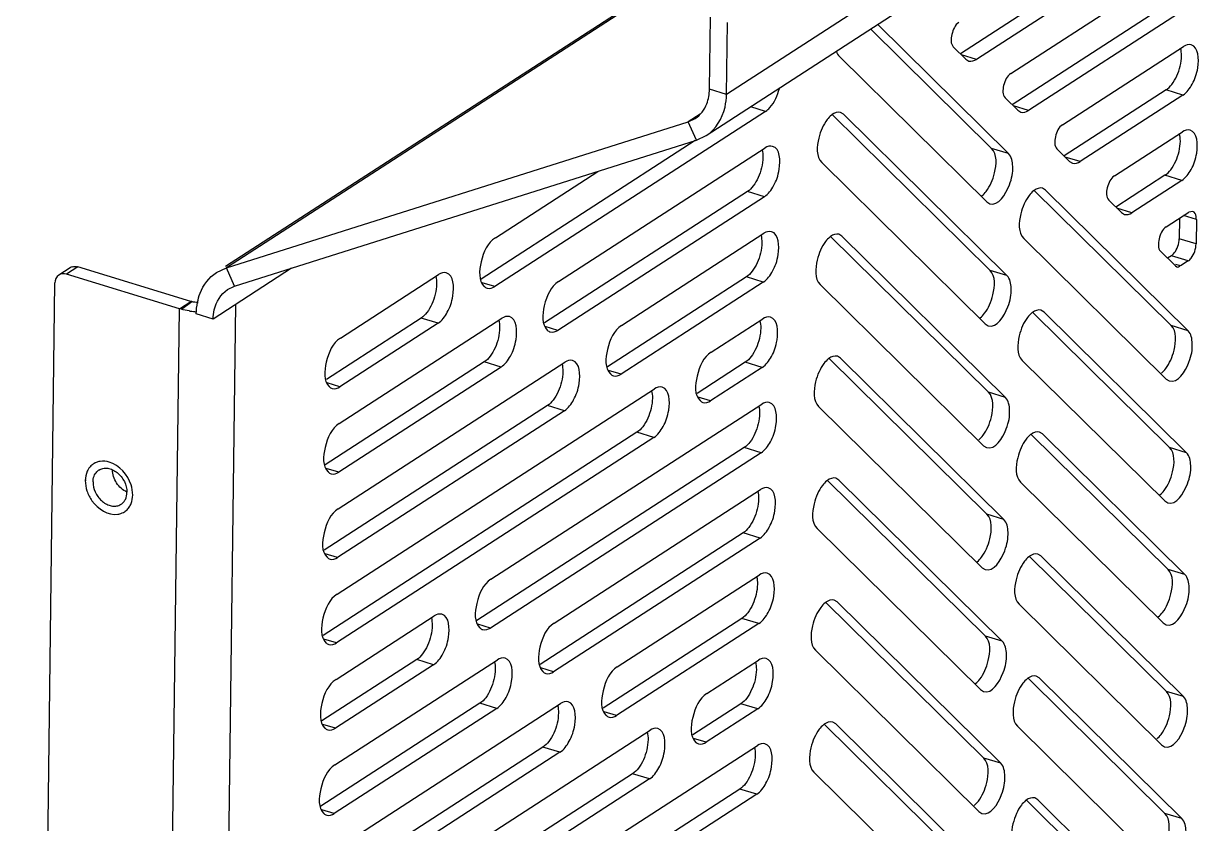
# Model space of a CAD drawing. Header units: millimetres. Extents: x -177 to 18421, y -5017 to 3255.
# Drawn here: x 4836.47 to 4858.12, y -2445.58 to -2430.85 of the extents above; entities that cross this region are included whole.
import ezdxf

# ---------------------------------------------------------------- set-up
doc = ezdxf.new("R2010")
doc.units = ezdxf.units.MM
doc.header["$LTSCALE"] = 46.255
doc.layers.get('0').update_dxf_attribs({"linetype": 'CONTINUOUS'})
doc.layers.add('02___PRT_ALL_AXES', color=7, linetype='CONTINUOUS')

msp = doc.modelspace()

# ---------------------------------------------------------------- linework, layer by layer
at = {"color": 3, "linetype": 'Continuous'}
for p, q in [((4868.372, -2419.869), (4849.399, -2432.158)), ((4867.999, -2420.631), (4849.025, -2432.919)), ((4857.835, -2429.029), (4853.998, -2431.514)), ((4854.627, -2431.775), (4857.826, -2429.703)), ((4857.815, -2430.601), (4854.951, -2432.455)), ((4849.399, -2432.158), (4849.416, -2430.833)), ((4852.183, -2430.874), (4854.587, -2433.248)), ((4853.803, -2431.51), (4853.571, -2431.281)), ((4855.58, -2432.716), (4857.806, -2431.274)), ((4854.185, -2434.137), (4851.475, -2431.46)), ((4853.803, -2431.51), (4853.858, -2431.544)), ((4854.756, -2432.451), (4854.524, -2432.222)), ((4857.795, -2432.172), (4855.904, -2433.396)), ((4850.117, -2432.471), (4845.136, -2435.696)), ((4851.551, -2432.523), (4851.496, -2432.49)), ((4851.551, -2432.523), (4854.558, -2435.493)), ((4854.756, -2432.451), (4854.811, -2432.485)), ((4840.353, -2435.691), (4848.846, -2433.004)), ((4848.846, -2433.004), (4849.027, -2432.918)), ((4856.533, -2433.657), (4857.786, -2432.845)), ((4846.309, -2435.604), (4850.108, -2433.144)), ((4855.709, -2433.392), (4855.477, -2433.163)), ((4854.157, -2436.382), (4851.15, -2433.413)), ((4855.709, -2433.392), (4855.764, -2433.426)), ((4845.148, -2434.798), (4847.034, -2433.577)), ((4855.267, -2433.92), (4855.212, -2433.887)), ((4857.774, -2433.743), (4856.857, -2434.337)), ((4850.096, -2434.042), (4846.298, -2436.502)), ((4855.267, -2433.92), (4857.889, -2436.509)), ((4856.662, -2434.333), (4856.43, -2434.104)), ((4854.185, -2434.137), (4854.241, -2434.171)), ((4857.975, -2434.312), (4857.905, -2434.327)), ((4856.662, -2434.333), (4856.717, -2434.367)), ((4857.486, -2434.598), (4857.905, -2434.327)), ((4858.041, -2434.461), (4858.035, -2434.91)), ((4847.471, -2436.41), (4850.088, -2434.715)), ((4851.523, -2434.768), (4851.467, -2434.734)), ((4851.523, -2434.768), (4854.529, -2437.737)), ((4857.487, -2437.399), (4854.866, -2434.81)), ((4857.655, -2435.314), (4857.383, -2435.045)), ((4841.401, -2435.359), (4839.959, -2436.293)), ((4857.655, -2435.314), (4857.682, -2435.33)), ((4857.893, -2435.224), (4857.752, -2435.316)), ((4839.336, -2436.103), (4837.258, -2435.469)), ((4842.298, -2436.644), (4844.105, -2435.474)), ((4850.076, -2435.613), (4847.459, -2437.308)), ((4836.47, -2480.695), (4837.048, -2435.63)), ((4840.224, -2435.752), (4840.353, -2435.691)), ((4854.128, -2438.627), (4851.121, -2435.658)), ((4839.793, -2481.536), (4840.376, -2436.023)), ((4838.753, -2481.616), (4839.336, -2436.103)), ((4855.239, -2436.165), (4855.183, -2436.131)), ((4855.239, -2436.165), (4857.86, -2438.754)), ((4842.278, -2438.215), (4845.267, -2436.28)), ((4844.094, -2436.371), (4842.287, -2437.542)), ((4849.118, -2436.901), (4850.068, -2436.287)), ((4854.157, -2436.382), (4854.212, -2436.416)), ((4842.258, -2439.786), (4846.428, -2437.086)), ((4851.494, -2437.013), (4851.438, -2436.979)), ((4851.494, -2437.013), (4854.5, -2439.982)), ((4857.459, -2439.643), (4854.837, -2437.054)), ((4845.255, -2437.177), (4842.267, -2439.113)), ((4850.056, -2437.185), (4849.107, -2437.799)), ((4857.487, -2437.399), (4857.543, -2437.432)), ((4842.238, -2441.358), (4848.076, -2437.577)), ((4846.417, -2437.983), (4842.247, -2440.684)), ((4845.067, -2441.083), (4850.048, -2437.858)), ((4854.099, -2440.871), (4851.093, -2437.902)), ((4855.21, -2438.409), (4855.154, -2438.376)), ((4855.21, -2438.409), (4857.831, -2440.998)), ((4848.064, -2438.474), (4842.226, -2442.256)), ((4854.128, -2438.627), (4854.183, -2438.66)), ((4850.036, -2438.756), (4845.056, -2441.981)), ((4851.465, -2439.257), (4851.41, -2439.224)), ((4851.465, -2439.257), (4854.472, -2442.226)), ((4857.43, -2441.888), (4854.808, -2439.299)), ((4846.229, -2441.889), (4850.027, -2439.429)), ((4857.459, -2439.643), (4857.514, -2439.677)), ((4854.07, -2443.116), (4851.064, -2440.147)), ((4850.016, -2440.327), (4846.217, -2442.787)), ((4855.181, -2440.654), (4855.125, -2440.62)), ((4855.181, -2440.654), (4857.802, -2443.243)), ((4847.39, -2442.695), (4850.007, -2441)), ((4854.099, -2440.871), (4854.155, -2440.905)), ((4851.436, -2441.502), (4851.381, -2441.468)), ((4851.436, -2441.502), (4854.443, -2444.471)), ((4857.401, -2444.132), (4854.78, -2441.544)), ((4842.218, -2442.929), (4844.025, -2441.759)), ((4849.996, -2441.898), (4847.379, -2443.593)), ((4857.43, -2441.888), (4857.486, -2441.921)), ((4854.042, -2445.361), (4851.035, -2442.391)), ((4842.198, -2444.5), (4845.186, -2442.565)), ((4844.013, -2442.656), (4842.206, -2443.827)), ((4849.038, -2443.186), (4849.987, -2442.572)), ((4855.152, -2442.899), (4855.097, -2442.865)), ((4855.152, -2442.899), (4857.774, -2445.488)), ((4854.07, -2443.116), (4854.126, -2443.15)), ((4842.178, -2446.071), (4846.348, -2443.371)), ((4845.175, -2443.462), (4842.186, -2445.398)), ((4849.976, -2443.47), (4849.026, -2444.084)), ((4851.408, -2443.747), (4851.352, -2443.713)), ((4851.408, -2443.747), (4854.414, -2446.716)), ((4857.372, -2446.377), (4854.751, -2443.788)), ((4842.157, -2447.643), (4847.995, -2443.862)), ((4846.336, -2444.268), (4842.166, -2446.969)), ((4844.987, -2447.368), (4849.967, -2444.143)), ((4857.401, -2444.132), (4857.457, -2444.166)), ((4854.013, -2447.605), (4851.006, -2444.636)), ((4847.984, -2444.759), (4842.146, -2448.541)), ((4849.955, -2445.041), (4844.975, -2448.266)), ((4855.123, -2445.143), (4855.068, -2445.11)), ((4855.123, -2445.143), (4857.745, -2447.732)), ((4854.042, -2445.361), (4854.097, -2445.394))]:
    msp.add_line(p, q, dxfattribs=at)
at = {"color": 7, "linetype": 'Continuous'}
for p, q in [((4857.523, -2428.934), (4853.702, -2431.41)), ((4849.119, -2429.543), (4840.186, -2435.329)), ((4849.119, -2429.576), (4840.201, -2435.351)), ((4857.503, -2430.506), (4854.655, -2432.351)), ((4849.087, -2432.063), (4849.104, -2430.738)), ((4852.053, -2430.958), (4854.275, -2433.153)), ((4853.998, -2431.514), (4853.723, -2431.43)), ((4849.399, -2432.158), (4849.087, -2432.063)), ((4857.483, -2432.077), (4855.607, -2433.292)), ((4857.795, -2432.172), (4857.483, -2432.077)), ((4854.951, -2432.455), (4854.675, -2432.371)), ((4848.913, -2432.523), (4848.694, -2432.665)), ((4850.117, -2432.471), (4849.845, -2432.388)), ((4851.344, -2432.531), (4854.246, -2435.398)), ((4840.201, -2435.351), (4848.694, -2432.665)), ((4848.694, -2432.665), (4848.822, -2432.603)), ((4848.846, -2433.004), (4848.694, -2432.665)), ((4848.825, -2433.01), (4844.889, -2435.56)), ((4854.587, -2433.248), (4854.275, -2433.153)), ((4855.904, -2433.396), (4855.628, -2433.312)), ((4857.463, -2433.648), (4856.56, -2434.233)), ((4857.774, -2433.743), (4857.463, -2433.648)), ((4849.785, -2433.947), (4846.05, -2436.366)), ((4850.096, -2434.042), (4849.785, -2433.947)), ((4855.06, -2433.928), (4857.577, -2436.414)), ((4856.857, -2434.337), (4856.581, -2434.253)), ((4857.728, -2434.441), (4857.724, -2434.815)), ((4858.041, -2434.461), (4857.807, -2434.39)), ((4851.315, -2434.776), (4854.217, -2437.642)), ((4858.035, -2434.91), (4857.724, -2434.815)), ((4857.582, -2435.129), (4857.513, -2435.174)), ((4857.893, -2435.224), (4857.582, -2435.129)), ((4837.328, -2435.349), (4837.12, -2435.484)), ((4837.467, -2435.334), (4837.258, -2435.469)), ((4839.545, -2435.968), (4837.467, -2435.334)), ((4840.02, -2435.437), (4840.201, -2435.351)), ((4840.353, -2435.691), (4840.201, -2435.351)), ((4854.558, -2435.493), (4854.246, -2435.398)), ((4857.752, -2435.316), (4857.663, -2435.288)), ((4849.765, -2435.518), (4847.212, -2437.172)), ((4850.076, -2435.613), (4849.765, -2435.518)), ((4845.136, -2435.696), (4844.905, -2435.626)), ((4839.336, -2436.103), (4839.545, -2435.968)), ((4839.373, -2436.113), (4839.563, -2435.973)), ((4839.563, -2435.973), (4839.545, -2435.968)), ((4839.959, -2436.293), (4839.648, -2436.198)), ((4855.031, -2436.173), (4857.548, -2438.659)), ((4843.782, -2436.276), (4842.04, -2437.405)), ((4844.094, -2436.371), (4843.782, -2436.276)), ((4846.298, -2436.502), (4846.067, -2436.432)), ((4857.889, -2436.509), (4857.577, -2436.414)), ((4844.944, -2437.082), (4842.019, -2438.976)), ((4845.255, -2437.177), (4844.944, -2437.082)), ((4849.744, -2437.09), (4848.86, -2437.663)), ((4850.056, -2437.185), (4849.744, -2437.09)), ((4851.286, -2437.021), (4854.189, -2439.887)), ((4847.459, -2437.308), (4847.228, -2437.238)), ((4842.287, -2437.542), (4842.056, -2437.471)), ((4849.107, -2437.799), (4848.876, -2437.729)), ((4854.529, -2437.737), (4854.217, -2437.642)), ((4846.105, -2437.888), (4841.999, -2440.548)), ((4846.417, -2437.983), (4846.105, -2437.888)), ((4847.753, -2438.379), (4841.979, -2442.119)), ((4848.064, -2438.474), (4847.753, -2438.379)), ((4855.002, -2438.417), (4857.52, -2440.903)), ((4849.724, -2438.661), (4844.809, -2441.845)), ((4850.036, -2438.756), (4849.724, -2438.661)), ((4857.86, -2438.754), (4857.548, -2438.659)), ((4842.267, -2439.113), (4842.035, -2439.043)), ((4851.258, -2439.265), (4854.16, -2442.131)), ((4854.5, -2439.982), (4854.189, -2439.887)), ((4849.704, -2440.232), (4845.97, -2442.651)), ((4850.016, -2440.327), (4849.704, -2440.232)), ((4842.247, -2440.684), (4842.015, -2440.614)), ((4854.974, -2440.662), (4857.491, -2443.148)), ((4857.831, -2440.998), (4857.52, -2440.903)), ((4851.229, -2441.51), (4854.131, -2444.376)), ((4849.684, -2441.803), (4847.131, -2443.457)), ((4849.996, -2441.898), (4849.684, -2441.803)), ((4845.056, -2441.981), (4844.825, -2441.911)), ((4842.226, -2442.256), (4841.995, -2442.185)), ((4854.472, -2442.226), (4854.16, -2442.131)), ((4843.702, -2442.561), (4841.959, -2443.69)), ((4844.013, -2442.656), (4843.702, -2442.561)), ((4846.217, -2442.787), (4845.986, -2442.717)), ((4854.945, -2442.907), (4857.462, -2445.393)), ((4857.802, -2443.243), (4857.491, -2443.148)), ((4844.863, -2443.367), (4841.939, -2445.261)), ((4845.175, -2443.462), (4844.863, -2443.367)), ((4849.664, -2443.374), (4848.779, -2443.948)), ((4849.976, -2443.47), (4849.664, -2443.374)), ((4847.379, -2443.593), (4847.147, -2443.523)), ((4842.206, -2443.827), (4841.975, -2443.756)), ((4851.2, -2443.755), (4854.102, -2446.621)), ((4849.026, -2444.084), (4848.795, -2444.014)), ((4846.024, -2444.173), (4841.919, -2446.833)), ((4846.336, -2444.268), (4846.024, -2444.173)), ((4854.443, -2444.471), (4854.131, -2444.376)), ((4847.672, -2444.664), (4841.899, -2448.404)), ((4847.984, -2444.759), (4847.672, -2444.664)), ((4849.644, -2444.946), (4844.728, -2448.13)), ((4849.955, -2445.041), (4849.644, -2444.946)), ((4842.186, -2445.398), (4841.955, -2445.328)), ((4854.916, -2445.151), (4857.433, -2447.637)), ((4857.774, -2445.488), (4857.462, -2445.393))]:
    msp.add_line(p, q, dxfattribs=at)
at = {"color": 3, "linetype": 'Continuous'}
msp.add_lwpolyline([(4839.373, -2436.113), (4839.354, -2436.108), (4839.336, -2436.103)], dxfattribs=at)
for centre, radius, start, end in [((4851.548, -2432.81), 0.349, 126.3781, 128.9215), ((4855.264, -2434.207), 0.349, 126.3781, 128.9215), ((4851.519, -2435.055), 0.349, 126.3781, 128.9215), ((4839.756, -2434.608), 1.554, 261.0565, 261.7666), ((4839.768, -2434.521), 1.642, 261.7905, 266.0203), ((4855.235, -2436.452), 0.349, 126.3781, 128.9215), ((4851.491, -2437.3), 0.349, 126.3781, 128.9215), ((4855.206, -2438.696), 0.349, 126.3781, 128.9215), ((4851.462, -2439.544), 0.349, 126.3781, 128.9215), ((4855.178, -2440.941), 0.349, 126.3781, 128.9215), ((4851.433, -2441.789), 0.349, 126.3781, 128.9215), ((4855.149, -2443.186), 0.349, 126.3781, 128.9215), ((4851.404, -2444.034), 0.349, 126.3781, 128.9215), ((4855.12, -2445.43), 0.349, 126.3781, 128.9215)]:
    msp.add_arc(centre, radius, start, end, dxfattribs=at)
at = {"color": 7, "linetype": 'Continuous'}
msp.add_arc((4837.405, -2435.467), 0.141, 107.359, 122.8097, dxfattribs=at)
at = {"color": 3, "linetype": 'Continuous'}
for points, knots in [([(4853.674, -2430.834), (4853.602, -2430.88), (4853.534, -2431.035), (4853.517, -2431.227), (4853.571, -2431.281)], [0, 0, 0, 0, 0.531425, 1, 1, 1, 1]), ([(4857.795, -2432.172), (4857.868, -2432.124), (4857.988, -2431.953), (4858.095, -2431.661), (4858.086, -2431.287), (4857.946, -2431.245)], [0, 0, 0, 0, 0.257826, 0.570702, 1, 1, 1, 1]), ([(4854.627, -2431.775), (4854.555, -2431.821), (4854.486, -2431.976), (4854.47, -2432.168), (4854.524, -2432.222)], [0, 0, 0, 0, 0.531425, 1, 1, 1, 1]), ([(4849.027, -2432.918), (4849.202, -2432.804), (4849.37, -2432.523), (4849.398, -2432.237), (4849.399, -2432.158)], [0, 0, 0, 0, 0.725245, 1, 1, 1, 1]), ([(4850.117, -2432.471), (4850.146, -2432.452), (4850.269, -2432.338), (4850.339, -2432.176), (4850.372, -2432.049)], [0, 0, 0, 0, 0.207429, 1, 1, 1, 1]), ([(4851.158, -2432.778), (4851.132, -2432.837), (4851.066, -2433.035), (4851.043, -2433.307), (4851.15, -2433.413)], [0, 0, 0, 0, 0.300556, 1, 1, 1, 1]), ([(4855.58, -2432.716), (4855.508, -2432.762), (4855.439, -2432.917), (4855.423, -2433.11), (4855.477, -2433.163)], [0, 0, 0, 0, 0.531425, 1, 1, 1, 1]), ([(4857.774, -2433.743), (4857.848, -2433.695), (4857.968, -2433.524), (4858.075, -2433.232), (4858.066, -2432.859), (4857.926, -2432.816)], [0, 0, 0, 0, 0.257826, 0.570702, 1, 1, 1, 1]), ([(4850.096, -2434.042), (4850.17, -2433.994), (4850.29, -2433.823), (4850.397, -2433.531), (4850.388, -2433.157), (4850.248, -2433.115)], [0, 0, 0, 0, 0.257826, 0.570702, 1, 1, 1, 1]), ([(4854.241, -2434.171), (4854.401, -2434.219), (4854.624, -2433.849), (4854.681, -2433.529), (4854.646, -2433.306), (4854.587, -2433.248)], [0, 0, 0, 0, 0.457686, 0.773105, 1, 1, 1, 1]), ([(4856.533, -2433.657), (4856.461, -2433.703), (4856.392, -2433.858), (4856.376, -2434.051), (4856.43, -2434.104)], [0, 0, 0, 0, 0.531425, 1, 1, 1, 1]), ([(4854.874, -2434.175), (4854.847, -2434.234), (4854.782, -2434.431), (4854.758, -2434.703), (4854.866, -2434.81)], [0, 0, 0, 0, 0.300556, 1, 1, 1, 1]), ([(4858.041, -2434.461), (4858.041, -2434.443), (4858.039, -2434.389), (4858.011, -2434.323), (4857.975, -2434.312)], [0, 0, 0, 0, 0.325161, 1, 1, 1, 1]), ([(4850.076, -2435.613), (4850.15, -2435.565), (4850.27, -2435.394), (4850.377, -2435.102), (4850.368, -2434.729), (4850.228, -2434.686)], [0, 0, 0, 0, 0.257826, 0.570702, 1, 1, 1, 1]), ([(4857.486, -2434.598), (4857.414, -2434.645), (4857.345, -2434.799), (4857.329, -2434.992), (4857.383, -2435.045)], [0, 0, 0, 0, 0.531425, 1, 1, 1, 1]), ([(4845.148, -2434.798), (4845.004, -2434.892), (4844.866, -2435.201), (4844.834, -2435.586), (4844.941, -2435.692)], [0, 0, 0, 0, 0.531434, 1, 1, 1, 1]), ([(4857.893, -2435.224), (4857.914, -2435.211), (4857.996, -2435.124), (4858.034, -2435.002), (4858.035, -2434.91)], [0, 0, 0, 0, 0.21093, 1, 1, 1, 1]), ([(4851.13, -2435.023), (4851.103, -2435.082), (4851.038, -2435.279), (4851.014, -2435.551), (4851.121, -2435.658)], [0, 0, 0, 0, 0.300556, 1, 1, 1, 1]), ([(4857.681, -2435.334), (4857.69, -2435.338), (4857.72, -2435.338), (4857.736, -2435.314), (4857.744, -2435.3)], [0, 0, 0, 0, 0.38015, 1, 1, 1, 1]), ([(4844.094, -2436.371), (4844.168, -2436.324), (4844.287, -2436.152), (4844.395, -2435.86), (4844.385, -2435.487), (4844.245, -2435.444)], [0, 0, 0, 0, 0.257826, 0.570702, 1, 1, 1, 1]), ([(4846.309, -2435.604), (4846.165, -2435.698), (4846.028, -2436.007), (4845.995, -2436.392), (4846.103, -2436.498)], [0, 0, 0, 0, 0.531434, 1, 1, 1, 1]), ([(4854.212, -2436.416), (4854.372, -2436.464), (4854.596, -2436.094), (4854.652, -2435.774), (4854.617, -2435.551), (4854.558, -2435.493)], [0, 0, 0, 0, 0.457686, 0.773105, 1, 1, 1, 1]), ([(4839.959, -2436.293), (4839.96, -2436.236), (4839.98, -2436.032), (4840.099, -2435.833), (4840.224, -2435.752)], [0, 0, 0, 0, 0.274755, 1, 1, 1, 1]), ([(4844.941, -2435.692), (4844.949, -2435.7), (4844.966, -2435.714), (4844.986, -2435.723), (4844.996, -2435.726)], [0, 0, 0, 0, 0.511486, 1, 1, 1, 1]), ([(4845.255, -2437.177), (4845.329, -2437.13), (4845.449, -2436.958), (4845.556, -2436.666), (4845.547, -2436.293), (4845.407, -2436.25)], [0, 0, 0, 0, 0.257826, 0.570702, 1, 1, 1, 1]), ([(4850.056, -2437.185), (4850.13, -2437.137), (4850.25, -2436.965), (4850.357, -2436.673), (4850.348, -2436.3), (4850.208, -2436.257)], [0, 0, 0, 0, 0.257826, 0.570702, 1, 1, 1, 1]), ([(4847.471, -2436.41), (4847.327, -2436.504), (4847.189, -2436.813), (4847.157, -2437.198), (4847.264, -2437.304)], [0, 0, 0, 0, 0.531434, 1, 1, 1, 1]), ([(4854.845, -2436.419), (4854.819, -2436.479), (4854.754, -2436.676), (4854.73, -2436.948), (4854.837, -2437.054)], [0, 0, 0, 0, 0.300556, 1, 1, 1, 1]), ([(4842.298, -2436.644), (4842.154, -2436.737), (4842.017, -2437.047), (4841.984, -2437.431), (4842.092, -2437.538)], [0, 0, 0, 0, 0.531434, 1, 1, 1, 1]), ([(4846.103, -2436.498), (4846.111, -2436.506), (4846.128, -2436.52), (4846.148, -2436.529), (4846.158, -2436.532)], [0, 0, 0, 0, 0.511486, 1, 1, 1, 1]), ([(4857.543, -2437.432), (4857.703, -2437.48), (4857.927, -2437.11), (4857.983, -2436.79), (4857.948, -2436.567), (4857.889, -2436.509)], [0, 0, 0, 0, 0.457686, 0.773105, 1, 1, 1, 1]), ([(4849.118, -2436.901), (4848.975, -2436.995), (4848.837, -2437.304), (4848.805, -2437.689), (4848.912, -2437.795)], [0, 0, 0, 0, 0.531434, 1, 1, 1, 1]), ([(4846.417, -2437.983), (4846.49, -2437.936), (4846.61, -2437.764), (4846.717, -2437.472), (4846.708, -2437.099), (4846.568, -2437.056)], [0, 0, 0, 0, 0.257826, 0.570702, 1, 1, 1, 1]), ([(4847.264, -2437.304), (4847.272, -2437.312), (4847.289, -2437.326), (4847.309, -2437.335), (4847.319, -2437.338)], [0, 0, 0, 0, 0.511486, 1, 1, 1, 1]), ([(4851.101, -2437.267), (4851.074, -2437.326), (4851.009, -2437.524), (4850.985, -2437.796), (4851.093, -2437.902)], [0, 0, 0, 0, 0.300556, 1, 1, 1, 1]), ([(4842.092, -2437.538), (4842.1, -2437.545), (4842.117, -2437.559), (4842.137, -2437.568), (4842.147, -2437.571)], [0, 0, 0, 0, 0.511486, 1, 1, 1, 1]), ([(4848.064, -2438.474), (4848.138, -2438.427), (4848.258, -2438.255), (4848.365, -2437.963), (4848.356, -2437.59), (4848.216, -2437.547)], [0, 0, 0, 0, 0.257826, 0.570702, 1, 1, 1, 1]), ([(4854.183, -2438.66), (4854.344, -2438.708), (4854.567, -2438.339), (4854.624, -2438.018), (4854.588, -2437.795), (4854.529, -2437.737)], [0, 0, 0, 0, 0.457686, 0.773105, 1, 1, 1, 1]), ([(4848.912, -2437.795), (4848.92, -2437.803), (4848.937, -2437.817), (4848.957, -2437.826), (4848.967, -2437.829)], [0, 0, 0, 0, 0.511486, 1, 1, 1, 1]), ([(4850.036, -2438.756), (4850.11, -2438.708), (4850.23, -2438.537), (4850.337, -2438.245), (4850.327, -2437.871), (4850.187, -2437.828)], [0, 0, 0, 0, 0.257826, 0.570702, 1, 1, 1, 1]), ([(4842.278, -2438.215), (4842.134, -2438.308), (4841.997, -2438.618), (4841.964, -2439.003), (4842.072, -2439.109)], [0, 0, 0, 0, 0.531434, 1, 1, 1, 1]), ([(4854.817, -2438.664), (4854.79, -2438.723), (4854.725, -2438.921), (4854.701, -2439.193), (4854.808, -2439.299)], [0, 0, 0, 0, 0.300556, 1, 1, 1, 1]), ([(4857.514, -2439.677), (4857.674, -2439.725), (4857.898, -2439.355), (4857.955, -2439.035), (4857.919, -2438.812), (4857.86, -2438.754)], [0, 0, 0, 0, 0.457686, 0.773105, 1, 1, 1, 1]), ([(4842.072, -2439.109), (4842.08, -2439.117), (4842.097, -2439.13), (4842.117, -2439.139), (4842.127, -2439.142)], [0, 0, 0, 0, 0.511486, 1, 1, 1, 1]), ([(4850.016, -2440.327), (4850.09, -2440.279), (4850.209, -2440.108), (4850.317, -2439.816), (4850.307, -2439.442), (4850.167, -2439.4)], [0, 0, 0, 0, 0.257826, 0.570702, 1, 1, 1, 1]), ([(4851.072, -2439.512), (4851.045, -2439.571), (4850.98, -2439.769), (4850.956, -2440.041), (4851.064, -2440.147)], [0, 0, 0, 0, 0.300556, 1, 1, 1, 1]), ([(4842.258, -2439.786), (4842.114, -2439.88), (4841.977, -2440.189), (4841.944, -2440.574), (4842.052, -2440.68)], [0, 0, 0, 0, 0.531434, 1, 1, 1, 1]), ([(4854.155, -2440.905), (4854.315, -2440.953), (4854.538, -2440.583), (4854.595, -2440.263), (4854.559, -2440.04), (4854.5, -2439.982)], [0, 0, 0, 0, 0.457686, 0.773105, 1, 1, 1, 1]), ([(4842.052, -2440.68), (4842.06, -2440.688), (4842.077, -2440.702), (4842.097, -2440.711), (4842.107, -2440.714)], [0, 0, 0, 0, 0.511486, 1, 1, 1, 1]), ([(4849.996, -2441.898), (4850.07, -2441.85), (4850.189, -2441.679), (4850.297, -2441.387), (4850.287, -2441.014), (4850.147, -2440.971)], [0, 0, 0, 0, 0.257826, 0.570702, 1, 1, 1, 1]), ([(4854.788, -2440.909), (4854.761, -2440.968), (4854.696, -2441.165), (4854.672, -2441.437), (4854.78, -2441.544)], [0, 0, 0, 0, 0.300556, 1, 1, 1, 1]), ([(4857.485, -2441.921), (4857.646, -2441.969), (4857.869, -2441.6), (4857.926, -2441.28), (4857.89, -2441.057), (4857.831, -2440.998)], [0, 0, 0, 0, 0.457686, 0.773105, 1, 1, 1, 1]), ([(4845.067, -2441.083), (4844.923, -2441.177), (4844.786, -2441.486), (4844.753, -2441.871), (4844.861, -2441.977)], [0, 0, 0, 0, 0.531434, 1, 1, 1, 1]), ([(4842.238, -2441.358), (4842.094, -2441.451), (4841.957, -2441.761), (4841.924, -2442.145), (4842.032, -2442.251)], [0, 0, 0, 0, 0.531434, 1, 1, 1, 1]), ([(4844.013, -2442.656), (4844.087, -2442.609), (4844.207, -2442.437), (4844.314, -2442.145), (4844.305, -2441.772), (4844.165, -2441.729)], [0, 0, 0, 0, 0.257826, 0.570702, 1, 1, 1, 1]), ([(4846.229, -2441.889), (4846.085, -2441.983), (4845.947, -2442.292), (4845.915, -2442.677), (4846.022, -2442.783)], [0, 0, 0, 0, 0.531434, 1, 1, 1, 1]), ([(4851.043, -2441.757), (4851.017, -2441.816), (4850.951, -2442.013), (4850.928, -2442.285), (4851.035, -2442.391)], [0, 0, 0, 0, 0.300556, 1, 1, 1, 1]), ([(4844.861, -2441.977), (4844.869, -2441.985), (4844.886, -2441.999), (4844.906, -2442.008), (4844.916, -2442.011)], [0, 0, 0, 0, 0.511486, 1, 1, 1, 1]), ([(4842.032, -2442.251), (4842.039, -2442.259), (4842.056, -2442.273), (4842.076, -2442.282), (4842.087, -2442.285)], [0, 0, 0, 0, 0.511486, 1, 1, 1, 1]), ([(4854.126, -2443.15), (4854.286, -2443.198), (4854.509, -2442.828), (4854.566, -2442.508), (4854.531, -2442.285), (4854.472, -2442.226)], [0, 0, 0, 0, 0.457686, 0.773105, 1, 1, 1, 1]), ([(4845.175, -2443.462), (4845.249, -2443.415), (4845.368, -2443.243), (4845.475, -2442.951), (4845.466, -2442.578), (4845.326, -2442.535)], [0, 0, 0, 0, 0.257826, 0.570702, 1, 1, 1, 1]), ([(4849.976, -2443.47), (4850.049, -2443.422), (4850.169, -2443.25), (4850.276, -2442.958), (4850.267, -2442.585), (4850.127, -2442.542)], [0, 0, 0, 0, 0.257826, 0.570702, 1, 1, 1, 1]), ([(4847.39, -2442.695), (4847.246, -2442.789), (4847.109, -2443.098), (4847.076, -2443.483), (4847.184, -2443.589)], [0, 0, 0, 0, 0.531434, 1, 1, 1, 1]), ([(4842.218, -2442.929), (4842.074, -2443.022), (4841.936, -2443.332), (4841.904, -2443.716), (4842.011, -2443.823)], [0, 0, 0, 0, 0.531434, 1, 1, 1, 1]), ([(4846.022, -2442.783), (4846.03, -2442.791), (4846.047, -2442.805), (4846.067, -2442.814), (4846.077, -2442.817)], [0, 0, 0, 0, 0.511486, 1, 1, 1, 1]), ([(4849.038, -2443.186), (4848.894, -2443.28), (4848.757, -2443.589), (4848.724, -2443.974), (4848.832, -2444.08)], [0, 0, 0, 0, 0.531434, 1, 1, 1, 1]), ([(4854.759, -2443.153), (4854.732, -2443.212), (4854.667, -2443.41), (4854.643, -2443.682), (4854.751, -2443.788)], [0, 0, 0, 0, 0.300556, 1, 1, 1, 1]), ([(4846.336, -2444.268), (4846.41, -2444.221), (4846.53, -2444.049), (4846.637, -2443.757), (4846.628, -2443.384), (4846.487, -2443.341)], [0, 0, 0, 0, 0.257826, 0.570702, 1, 1, 1, 1]), ([(4857.457, -2444.166), (4857.617, -2444.214), (4857.84, -2443.844), (4857.897, -2443.524), (4857.861, -2443.301), (4857.802, -2443.243)], [0, 0, 0, 0, 0.457686, 0.773105, 1, 1, 1, 1]), ([(4847.184, -2443.589), (4847.192, -2443.597), (4847.209, -2443.611), (4847.229, -2443.62), (4847.239, -2443.623)], [0, 0, 0, 0, 0.511486, 1, 1, 1, 1]), ([(4842.011, -2443.823), (4842.019, -2443.83), (4842.036, -2443.844), (4842.056, -2443.853), (4842.066, -2443.856)], [0, 0, 0, 0, 0.511486, 1, 1, 1, 1]), ([(4847.984, -2444.759), (4848.058, -2444.712), (4848.178, -2444.54), (4848.285, -2444.248), (4848.275, -2443.875), (4848.135, -2443.832)], [0, 0, 0, 0, 0.257826, 0.570702, 1, 1, 1, 1]), ([(4851.014, -2444.001), (4850.988, -2444.06), (4850.923, -2444.258), (4850.899, -2444.53), (4851.006, -2444.636)], [0, 0, 0, 0, 0.300556, 1, 1, 1, 1]), ([(4848.832, -2444.08), (4848.839, -2444.088), (4848.857, -2444.102), (4848.876, -2444.111), (4848.887, -2444.114)], [0, 0, 0, 0, 0.511486, 1, 1, 1, 1]), ([(4849.955, -2445.041), (4850.029, -2444.993), (4850.149, -2444.822), (4850.256, -2444.53), (4850.247, -2444.156), (4850.107, -2444.113)], [0, 0, 0, 0, 0.257826, 0.570702, 1, 1, 1, 1]), ([(4854.097, -2445.394), (4854.257, -2445.442), (4854.481, -2445.072), (4854.537, -2444.752), (4854.502, -2444.529), (4854.443, -2444.471)], [0, 0, 0, 0, 0.457686, 0.773105, 1, 1, 1, 1]), ([(4842.198, -2444.5), (4842.054, -2444.593), (4841.916, -2444.903), (4841.884, -2445.288), (4841.991, -2445.394)], [0, 0, 0, 0, 0.531434, 1, 1, 1, 1]), ([(4841.991, -2445.394), (4841.999, -2445.402), (4842.016, -2445.415), (4842.036, -2445.424), (4842.046, -2445.427)], [0, 0, 0, 0, 0.511486, 1, 1, 1, 1]), ([(4854.73, -2445.398), (4854.704, -2445.457), (4854.638, -2445.655), (4854.615, -2445.927), (4854.722, -2446.033)], [0, 0, 0, 0, 0.300556, 1, 1, 1, 1]), ([(4857.428, -2446.411), (4857.588, -2446.459), (4857.811, -2446.089), (4857.868, -2445.769), (4857.833, -2445.546), (4857.774, -2445.488)], [0, 0, 0, 0, 0.457686, 0.773105, 1, 1, 1, 1])]:
    msp.add_open_spline(points, degree=3, knots=knots, dxfattribs=at)
for points in [[(4857.946, -2431.245), (4857.9, -2431.231), (4857.846, -2431.248), (4857.806, -2431.274)], [(4851.421, -2431.369), (4851.432, -2431.402), (4851.449, -2431.435), (4851.475, -2431.46)], [(4853.858, -2431.544), (4853.904, -2431.557), (4853.958, -2431.54), (4853.998, -2431.514)], [(4851.329, -2432.539), (4851.299, -2432.563), (4851.273, -2432.592), (4851.25, -2432.622)], [(4851.496, -2432.49), (4851.445, -2432.474), (4851.384, -2432.498), (4851.341, -2432.53)], [(4854.811, -2432.485), (4854.857, -2432.499), (4854.911, -2432.481), (4854.951, -2432.455)], [(4851.25, -2432.622), (4851.213, -2432.67), (4851.183, -2432.723), (4851.158, -2432.778)], [(4857.926, -2432.816), (4857.88, -2432.802), (4857.826, -2432.819), (4857.786, -2432.845)], [(4850.248, -2433.115), (4850.202, -2433.101), (4850.148, -2433.118), (4850.108, -2433.144)], [(4855.764, -2433.426), (4855.81, -2433.44), (4855.864, -2433.422), (4855.904, -2433.396)], [(4855.212, -2433.886), (4855.161, -2433.871), (4855.1, -2433.895), (4855.057, -2433.926)], [(4854.966, -2434.019), (4854.929, -2434.067), (4854.899, -2434.12), (4854.874, -2434.175)], [(4855.045, -2433.936), (4855.015, -2433.96), (4854.989, -2433.989), (4854.966, -2434.019)], [(4856.717, -2434.367), (4856.763, -2434.381), (4856.817, -2434.363), (4856.857, -2434.337)], [(4850.228, -2434.686), (4850.182, -2434.672), (4850.128, -2434.689), (4850.088, -2434.715)], [(4851.467, -2434.734), (4851.416, -2434.719), (4851.355, -2434.743), (4851.313, -2434.774)], [(4851.221, -2434.867), (4851.184, -2434.915), (4851.154, -2434.968), (4851.13, -2435.023)], [(4851.3, -2434.784), (4851.271, -2434.808), (4851.244, -2434.836), (4851.221, -2434.867)], [(4837.12, -2435.484), (4837.074, -2435.513), (4837.048, -2435.576), (4837.048, -2435.63)], [(4837.258, -2435.469), (4837.214, -2435.456), (4837.159, -2435.459), (4837.12, -2435.484)], [(4844.245, -2435.444), (4844.2, -2435.43), (4844.145, -2435.448), (4844.105, -2435.474)], [(4844.996, -2435.726), (4845.042, -2435.739), (4845.096, -2435.722), (4845.136, -2435.696)], [(4839.515, -2436.143), (4839.467, -2436.135), (4839.419, -2436.126), (4839.373, -2436.113)], [(4845.407, -2436.25), (4845.361, -2436.236), (4845.307, -2436.254), (4845.267, -2436.28)], [(4850.208, -2436.257), (4850.162, -2436.243), (4850.108, -2436.261), (4850.068, -2436.287)], [(4854.937, -2436.264), (4854.9, -2436.311), (4854.87, -2436.364), (4854.845, -2436.419)], [(4855.016, -2436.181), (4854.986, -2436.205), (4854.96, -2436.233), (4854.937, -2436.264)], [(4855.183, -2436.131), (4855.132, -2436.116), (4855.071, -2436.14), (4855.028, -2436.171)], [(4846.158, -2436.532), (4846.203, -2436.546), (4846.258, -2436.528), (4846.298, -2436.502)], [(4846.568, -2437.056), (4846.522, -2437.042), (4846.468, -2437.06), (4846.428, -2437.086)], [(4851.192, -2437.112), (4851.156, -2437.159), (4851.126, -2437.212), (4851.101, -2437.267)], [(4851.272, -2437.028), (4851.242, -2437.052), (4851.216, -2437.081), (4851.192, -2437.112)], [(4851.438, -2436.979), (4851.387, -2436.964), (4851.327, -2436.987), (4851.284, -2437.019)], [(4847.319, -2437.338), (4847.365, -2437.352), (4847.419, -2437.334), (4847.459, -2437.308)], [(4842.147, -2437.571), (4842.193, -2437.585), (4842.247, -2437.568), (4842.287, -2437.542)], [(4848.216, -2437.547), (4848.17, -2437.533), (4848.116, -2437.551), (4848.076, -2437.577)], [(4848.967, -2437.829), (4849.013, -2437.842), (4849.067, -2437.825), (4849.107, -2437.799)], [(4850.187, -2437.828), (4850.142, -2437.815), (4850.088, -2437.832), (4850.048, -2437.858)], [(4854.987, -2438.425), (4854.958, -2438.449), (4854.931, -2438.478), (4854.908, -2438.508)], [(4855.154, -2438.376), (4855.103, -2438.36), (4855.043, -2438.384), (4855, -2438.416)], [(4854.908, -2438.508), (4854.871, -2438.556), (4854.841, -2438.609), (4854.817, -2438.664)], [(4842.127, -2439.142), (4842.172, -2439.156), (4842.227, -2439.139), (4842.267, -2439.113)], [(4851.243, -2439.273), (4851.213, -2439.297), (4851.187, -2439.326), (4851.163, -2439.356)], [(4851.41, -2439.224), (4851.359, -2439.208), (4851.298, -2439.232), (4851.255, -2439.264)], [(4850.167, -2439.4), (4850.122, -2439.386), (4850.067, -2439.403), (4850.027, -2439.429)], [(4851.163, -2439.356), (4851.127, -2439.404), (4851.097, -2439.457), (4851.072, -2439.512)], [(4842.107, -2440.714), (4842.152, -2440.728), (4842.207, -2440.71), (4842.247, -2440.684)], [(4854.879, -2440.753), (4854.843, -2440.801), (4854.813, -2440.854), (4854.788, -2440.909)], [(4854.959, -2440.67), (4854.929, -2440.694), (4854.903, -2440.723), (4854.879, -2440.753)], [(4855.125, -2440.62), (4855.074, -2440.605), (4855.014, -2440.629), (4854.971, -2440.66)], [(4850.147, -2440.971), (4850.102, -2440.957), (4850.047, -2440.974), (4850.007, -2441)], [(4851.381, -2441.468), (4851.33, -2441.453), (4851.269, -2441.477), (4851.226, -2441.508)], [(4851.135, -2441.601), (4851.098, -2441.649), (4851.068, -2441.702), (4851.043, -2441.757)], [(4851.214, -2441.518), (4851.184, -2441.542), (4851.158, -2441.57), (4851.135, -2441.601)], [(4844.165, -2441.729), (4844.119, -2441.715), (4844.065, -2441.733), (4844.025, -2441.759)], [(4844.916, -2442.011), (4844.962, -2442.024), (4845.016, -2442.007), (4845.056, -2441.981)], [(4842.087, -2442.285), (4842.132, -2442.299), (4842.186, -2442.281), (4842.226, -2442.256)], [(4845.326, -2442.535), (4845.28, -2442.521), (4845.226, -2442.539), (4845.186, -2442.565)], [(4850.127, -2442.542), (4850.081, -2442.528), (4850.027, -2442.546), (4849.987, -2442.572)], [(4846.077, -2442.817), (4846.123, -2442.831), (4846.177, -2442.813), (4846.217, -2442.787)], [(4854.93, -2442.914), (4854.9, -2442.939), (4854.874, -2442.967), (4854.851, -2442.998)], [(4855.097, -2442.865), (4855.046, -2442.85), (4854.985, -2442.873), (4854.942, -2442.905)], [(4854.851, -2442.998), (4854.814, -2443.045), (4854.784, -2443.098), (4854.759, -2443.153)], [(4846.487, -2443.341), (4846.442, -2443.327), (4846.388, -2443.345), (4846.348, -2443.371)], [(4847.239, -2443.623), (4847.284, -2443.637), (4847.339, -2443.619), (4847.379, -2443.593)], [(4842.066, -2443.856), (4842.112, -2443.87), (4842.166, -2443.853), (4842.206, -2443.827)], [(4848.135, -2443.832), (4848.09, -2443.818), (4848.035, -2443.836), (4847.995, -2443.862)], [(4851.106, -2443.845), (4851.069, -2443.893), (4851.039, -2443.946), (4851.014, -2444.001)], [(4851.185, -2443.762), (4851.156, -2443.786), (4851.129, -2443.815), (4851.106, -2443.845)], [(4851.352, -2443.713), (4851.301, -2443.698), (4851.24, -2443.721), (4851.198, -2443.753)], [(4848.887, -2444.114), (4848.932, -2444.127), (4848.986, -2444.11), (4849.026, -2444.084)], [(4850.107, -2444.113), (4850.061, -2444.1), (4850.007, -2444.117), (4849.967, -2444.143)], [(4855.068, -2445.11), (4855.017, -2445.094), (4854.956, -2445.118), (4854.913, -2445.15)], [(4854.822, -2445.242), (4854.785, -2445.29), (4854.755, -2445.343), (4854.73, -2445.398)], [(4854.901, -2445.159), (4854.871, -2445.183), (4854.845, -2445.212), (4854.822, -2445.242)], [(4842.046, -2445.427), (4842.092, -2445.441), (4842.146, -2445.424), (4842.186, -2445.398)]]:
    msp.add_open_spline(points, degree=3, dxfattribs=at)
at = {"color": 7, "linetype": 'Continuous'}
for points in [[(4857.681, -2431.818), (4857.733, -2431.703), (4857.765, -2431.575), (4857.767, -2431.448)], [(4857.767, -2431.448), (4857.767, -2431.401), (4857.764, -2431.353), (4857.752, -2431.308)], [(4857.59, -2431.974), (4857.626, -2431.926), (4857.656, -2431.873), (4857.681, -2431.818)], [(4849.037, -2432.332), (4849.07, -2432.247), (4849.086, -2432.154), (4849.087, -2432.063)], [(4857.483, -2432.077), (4857.524, -2432.05), (4857.56, -2432.013), (4857.59, -2431.974)], [(4848.823, -2432.604), (4848.919, -2432.541), (4848.995, -2432.44), (4849.037, -2432.332)], [(4857.661, -2433.389), (4857.713, -2433.274), (4857.745, -2433.146), (4857.747, -2433.019)], [(4857.747, -2433.019), (4857.747, -2432.972), (4857.743, -2432.925), (4857.732, -2432.879)], [(4850.054, -2433.178), (4850.065, -2433.223), (4850.069, -2433.271), (4850.069, -2433.318)], [(4850.069, -2433.318), (4850.067, -2433.445), (4850.035, -2433.573), (4849.983, -2433.688)], [(4857.57, -2433.545), (4857.606, -2433.497), (4857.636, -2433.444), (4857.661, -2433.389)], [(4857.463, -2433.648), (4857.504, -2433.621), (4857.54, -2433.584), (4857.57, -2433.545)], [(4849.892, -2433.844), (4849.861, -2433.883), (4849.826, -2433.92), (4849.785, -2433.947)], [(4849.983, -2433.688), (4849.958, -2433.743), (4849.928, -2433.796), (4849.892, -2433.844)], [(4854.175, -2433.944), (4854.212, -2433.896), (4854.242, -2433.843), (4854.267, -2433.788)], [(4854.096, -2434.027), (4854.126, -2434.003), (4854.152, -2433.974), (4854.175, -2433.944)], [(4850.034, -2434.749), (4850.045, -2434.795), (4850.049, -2434.842), (4850.048, -2434.889)], [(4850.048, -2434.889), (4850.047, -2435.016), (4850.015, -2435.144), (4849.963, -2435.259)], [(4837.363, -2435.333), (4837.396, -2435.322), (4837.434, -2435.324), (4837.467, -2435.334)], [(4849.963, -2435.259), (4849.938, -2435.314), (4849.908, -2435.367), (4849.871, -2435.415)], [(4839.718, -2435.818), (4839.777, -2435.667), (4839.884, -2435.526), (4840.02, -2435.437)], [(4844.052, -2435.507), (4844.063, -2435.553), (4844.067, -2435.6), (4844.066, -2435.647)], [(4849.871, -2435.415), (4849.841, -2435.454), (4849.806, -2435.491), (4849.765, -2435.518)], [(4839.67, -2435.986), (4839.681, -2435.929), (4839.697, -2435.872), (4839.718, -2435.818)], [(4844.066, -2435.647), (4844.064, -2435.774), (4844.032, -2435.902), (4843.98, -2436.018)], [(4839.684, -2435.994), (4839.643, -2435.99), (4839.603, -2435.984), (4839.563, -2435.973)], [(4839.648, -2436.198), (4839.649, -2436.127), (4839.656, -2436.055), (4839.67, -2435.986)], [(4843.98, -2436.018), (4843.956, -2436.072), (4843.926, -2436.126), (4843.889, -2436.173)], [(4854.147, -2436.188), (4854.183, -2436.14), (4854.213, -2436.087), (4854.238, -2436.032)], [(4843.889, -2436.173), (4843.859, -2436.213), (4843.824, -2436.25), (4843.782, -2436.276)], [(4854.067, -2436.271), (4854.097, -2436.247), (4854.123, -2436.219), (4854.147, -2436.188)], [(4845.227, -2436.453), (4845.226, -2436.58), (4845.194, -2436.708), (4845.142, -2436.824)], [(4845.213, -2436.313), (4845.224, -2436.359), (4845.228, -2436.406), (4845.227, -2436.453)], [(4850.028, -2436.461), (4850.027, -2436.587), (4849.995, -2436.715), (4849.943, -2436.831)], [(4850.014, -2436.32), (4850.025, -2436.366), (4850.029, -2436.413), (4850.028, -2436.461)], [(4845.142, -2436.824), (4845.117, -2436.879), (4845.087, -2436.932), (4845.05, -2436.979)], [(4849.943, -2436.831), (4849.918, -2436.886), (4849.888, -2436.939), (4849.851, -2436.986)], [(4845.05, -2436.979), (4845.02, -2437.019), (4844.985, -2437.056), (4844.944, -2437.082)], [(4846.374, -2437.119), (4846.386, -2437.165), (4846.389, -2437.212), (4846.389, -2437.26)], [(4849.851, -2436.986), (4849.821, -2437.026), (4849.786, -2437.063), (4849.744, -2437.09)], [(4857.477, -2437.205), (4857.514, -2437.157), (4857.544, -2437.104), (4857.569, -2437.049)], [(4846.389, -2437.26), (4846.387, -2437.386), (4846.355, -2437.514), (4846.303, -2437.63)], [(4857.398, -2437.288), (4857.428, -2437.264), (4857.454, -2437.235), (4857.477, -2437.205)], [(4846.212, -2437.785), (4846.182, -2437.825), (4846.146, -2437.862), (4846.105, -2437.888)], [(4846.303, -2437.63), (4846.278, -2437.685), (4846.248, -2437.738), (4846.212, -2437.785)], [(4848.037, -2437.75), (4848.035, -2437.877), (4848.003, -2438.005), (4847.951, -2438.121)], [(4848.022, -2437.61), (4848.033, -2437.656), (4848.037, -2437.703), (4848.037, -2437.75)], [(4849.994, -2437.891), (4850.005, -2437.937), (4850.009, -2437.985), (4850.008, -2438.032)], [(4847.951, -2438.121), (4847.926, -2438.175), (4847.896, -2438.229), (4847.86, -2438.276)], [(4850.008, -2438.032), (4850.006, -2438.158), (4849.975, -2438.287), (4849.923, -2438.402)], [(4847.86, -2438.276), (4847.83, -2438.316), (4847.794, -2438.353), (4847.753, -2438.379)], [(4849.923, -2438.402), (4849.898, -2438.457), (4849.868, -2438.51), (4849.831, -2438.558)], [(4854.038, -2438.516), (4854.068, -2438.492), (4854.095, -2438.463), (4854.118, -2438.433)], [(4854.118, -2438.433), (4854.155, -2438.385), (4854.185, -2438.332), (4854.209, -2438.277)], [(4849.831, -2438.558), (4849.801, -2438.597), (4849.766, -2438.634), (4849.724, -2438.661)], [(4857.449, -2439.449), (4857.485, -2439.401), (4857.515, -2439.348), (4857.54, -2439.294)], [(4849.974, -2439.463), (4849.985, -2439.508), (4849.989, -2439.556), (4849.988, -2439.603)], [(4857.369, -2439.532), (4857.399, -2439.508), (4857.425, -2439.48), (4857.449, -2439.449)], [(4849.988, -2439.603), (4849.986, -2439.73), (4849.955, -2439.858), (4849.902, -2439.973)], [(4849.811, -2440.129), (4849.781, -2440.168), (4849.746, -2440.205), (4849.704, -2440.232)], [(4849.902, -2439.973), (4849.878, -2440.028), (4849.848, -2440.081), (4849.811, -2440.129)], [(4854.089, -2440.677), (4854.126, -2440.63), (4854.156, -2440.577), (4854.181, -2440.522)], [(4854.01, -2440.761), (4854.04, -2440.736), (4854.066, -2440.708), (4854.089, -2440.677)], [(4849.954, -2441.034), (4849.965, -2441.08), (4849.968, -2441.127), (4849.968, -2441.174)], [(4849.968, -2441.174), (4849.966, -2441.301), (4849.934, -2441.429), (4849.882, -2441.544)], [(4849.882, -2441.544), (4849.858, -2441.599), (4849.828, -2441.652), (4849.791, -2441.7)], [(4857.42, -2441.694), (4857.457, -2441.646), (4857.487, -2441.593), (4857.511, -2441.538)], [(4843.971, -2441.792), (4843.982, -2441.838), (4843.986, -2441.885), (4843.985, -2441.932)], [(4849.791, -2441.7), (4849.761, -2441.739), (4849.726, -2441.776), (4849.684, -2441.803)], [(4857.341, -2441.777), (4857.37, -2441.753), (4857.397, -2441.724), (4857.42, -2441.694)], [(4843.985, -2441.932), (4843.984, -2442.059), (4843.952, -2442.187), (4843.9, -2442.303)], [(4843.9, -2442.303), (4843.875, -2442.357), (4843.845, -2442.411), (4843.808, -2442.458)], [(4843.808, -2442.458), (4843.778, -2442.498), (4843.743, -2442.535), (4843.702, -2442.561)], [(4845.147, -2442.738), (4845.145, -2442.865), (4845.113, -2442.993), (4845.061, -2443.109)], [(4845.133, -2442.598), (4845.144, -2442.644), (4845.147, -2442.691), (4845.147, -2442.738)], [(4849.948, -2442.746), (4849.946, -2442.872), (4849.914, -2443), (4849.862, -2443.116)], [(4849.933, -2442.605), (4849.945, -2442.651), (4849.948, -2442.698), (4849.948, -2442.746)], [(4854.06, -2442.922), (4854.097, -2442.874), (4854.127, -2442.821), (4854.152, -2442.766)], [(4853.981, -2443.005), (4854.011, -2442.981), (4854.037, -2442.952), (4854.06, -2442.922)], [(4845.061, -2443.109), (4845.037, -2443.164), (4845.006, -2443.217), (4844.97, -2443.264)], [(4849.862, -2443.116), (4849.837, -2443.171), (4849.807, -2443.224), (4849.771, -2443.271)], [(4844.97, -2443.264), (4844.94, -2443.304), (4844.905, -2443.341), (4844.863, -2443.367)], [(4846.294, -2443.404), (4846.305, -2443.45), (4846.309, -2443.497), (4846.308, -2443.545)], [(4849.771, -2443.271), (4849.741, -2443.311), (4849.705, -2443.348), (4849.664, -2443.374)], [(4846.308, -2443.545), (4846.307, -2443.671), (4846.275, -2443.799), (4846.223, -2443.915)], [(4857.391, -2443.939), (4857.428, -2443.891), (4857.458, -2443.838), (4857.483, -2443.783)], [(4846.223, -2443.915), (4846.198, -2443.97), (4846.168, -2444.023), (4846.131, -2444.07)], [(4847.956, -2444.035), (4847.954, -2444.162), (4847.923, -2444.29), (4847.871, -2444.406)], [(4847.942, -2443.895), (4847.953, -2443.941), (4847.957, -2443.988), (4847.956, -2444.035)], [(4857.312, -2444.022), (4857.342, -2443.998), (4857.368, -2443.969), (4857.391, -2443.939)], [(4846.131, -2444.07), (4846.101, -2444.11), (4846.066, -2444.147), (4846.024, -2444.173)], [(4849.913, -2444.176), (4849.924, -2444.222), (4849.928, -2444.27), (4849.928, -2444.317)], [(4847.871, -2444.406), (4847.846, -2444.46), (4847.816, -2444.514), (4847.779, -2444.561)], [(4849.928, -2444.317), (4849.926, -2444.443), (4849.894, -2444.572), (4849.842, -2444.687)], [(4847.779, -2444.561), (4847.749, -2444.601), (4847.714, -2444.638), (4847.672, -2444.664)], [(4849.842, -2444.687), (4849.817, -2444.742), (4849.787, -2444.795), (4849.751, -2444.843)], [(4849.751, -2444.843), (4849.721, -2444.882), (4849.685, -2444.919), (4849.644, -2444.946)], [(4854.032, -2445.167), (4854.068, -2445.119), (4854.098, -2445.066), (4854.123, -2445.011)], [(4853.952, -2445.25), (4853.982, -2445.226), (4854.008, -2445.197), (4854.032, -2445.167)]]:
    msp.add_open_spline(points, degree=3, dxfattribs=at)
for points, knots in [([(4854.267, -2433.788), (4854.294, -2433.729), (4854.359, -2433.531), (4854.383, -2433.259), (4854.275, -2433.153)], [0, 0, 0, 0, 0.300556, 1, 1, 1, 1]), ([(4857.582, -2435.129), (4857.602, -2435.116), (4857.684, -2435.029), (4857.722, -2434.907), (4857.724, -2434.815)], [0, 0, 0, 0, 0.21093, 1, 1, 1, 1]), ([(4854.238, -2436.032), (4854.265, -2435.973), (4854.33, -2435.776), (4854.354, -2435.504), (4854.246, -2435.398)], [0, 0, 0, 0, 0.300556, 1, 1, 1, 1]), ([(4857.569, -2437.049), (4857.596, -2436.99), (4857.661, -2436.792), (4857.685, -2436.52), (4857.577, -2436.414)], [0, 0, 0, 0, 0.300556, 1, 1, 1, 1]), ([(4854.209, -2438.277), (4854.236, -2438.218), (4854.301, -2438.02), (4854.325, -2437.748), (4854.217, -2437.642)], [0, 0, 0, 0, 0.300556, 1, 1, 1, 1]), ([(4857.54, -2439.294), (4857.567, -2439.234), (4857.632, -2439.037), (4857.656, -2438.765), (4857.548, -2438.659)], [0, 0, 0, 0, 0.300556, 1, 1, 1, 1]), ([(4838.372, -2439.478), (4838.295, -2439.443), (4838.163, -2439.322), (4838.106, -2439.152), (4838.106, -2439.067)], [0, 0, 0, 0, 0.500026, 1, 1, 1, 1]), ([(4854.181, -2440.522), (4854.207, -2440.463), (4854.272, -2440.265), (4854.296, -2439.993), (4854.189, -2439.887)], [0, 0, 0, 0, 0.300556, 1, 1, 1, 1]), ([(4857.511, -2441.538), (4857.538, -2441.479), (4857.603, -2441.281), (4857.627, -2441.01), (4857.52, -2440.903)], [0, 0, 0, 0, 0.300556, 1, 1, 1, 1]), ([(4854.152, -2442.766), (4854.179, -2442.707), (4854.244, -2442.51), (4854.267, -2442.238), (4854.16, -2442.131)], [0, 0, 0, 0, 0.300556, 1, 1, 1, 1]), ([(4857.483, -2443.783), (4857.509, -2443.724), (4857.574, -2443.526), (4857.598, -2443.254), (4857.491, -2443.148)], [0, 0, 0, 0, 0.300556, 1, 1, 1, 1]), ([(4854.123, -2445.011), (4854.15, -2444.952), (4854.215, -2444.754), (4854.239, -2444.482), (4854.131, -2444.376)], [0, 0, 0, 0, 0.300556, 1, 1, 1, 1]), ([(4857.454, -2446.027), (4857.481, -2445.968), (4857.546, -2445.771), (4857.57, -2445.499), (4857.462, -2445.393)], [0, 0, 0, 0, 0.300556, 1, 1, 1, 1])]:
    msp.add_open_spline(points, degree=3, knots=knots, dxfattribs=at)
at = {"layer": '02___PRT_ALL_AXES', "color": 7, "linetype": 'Continuous'}
msp.add_line((4837.606, -2439.267), (4837.623, -2439.256), dxfattribs=at)
at = {"layer": '02___PRT_ALL_AXES', "color": 3, "linetype": 'Continuous'}
for centre, radius, start, end in [((4837.956, -2439.237), 0.344, 147.7324, 155.9293), ((4837.939, -2439.227), 0.325, 142.1678, 147.7027), ((4837.916, -2439.206), 0.293, 122.9468, 126.6975), ((4837.917, -2439.208), 0.295, 118.9763, 122.9457), ((4837.919, -2439.21), 0.299, 114.9561, 118.9753), ((4837.923, -2439.219), 0.308, 103.0231, 114.9079), ((4837.926, -2439.233), 0.323, 98.0679, 103.0684), ((4838.159, -2439.568), 0.321, 278.0607, 284.3282), ((4838.169, -2439.594), 0.293, 302.9462, 307.3869), ((4838.168, -2439.593), 0.295, 307.3926, 310.736)]:
    msp.add_arc(centre, radius, start, end, dxfattribs=at)
at = {"layer": '02___PRT_ALL_AXES', "color": 7, "linetype": 'Continuous'}
for centre, radius, start, end in [((4837.972, -2439.252), 0.212, 122.953, 132.8409), ((4837.974, -2439.254), 0.216, 132.8386, 135.7666), ((4838.148, -2439.524), 0.213, 289.9917, 302.8719)]:
    msp.add_arc(centre, radius, start, end, dxfattribs=at)
at = {"layer": '02___PRT_ALL_AXES', "color": 3, "linetype": 'Continuous'}
for points, knots in [([(4837.741, -2438.971), (4837.73, -2438.979), (4837.709, -2438.996), (4837.691, -2439.017), (4837.683, -2439.028)], [0, 0, 0, 0, 0.497005, 1, 1, 1, 1]), ([(4837.637, -2439.458), (4837.658, -2439.522), (4837.766, -2439.741), (4838.027, -2439.911), (4838.204, -2439.886)], [0, 0, 0, 0, 0.276148, 1, 1, 1, 1]), ([(4838.413, -2439.757), (4838.42, -2439.747), (4838.434, -2439.724), (4838.444, -2439.701), (4838.449, -2439.689)], [0, 0, 0, 0, 0.493896, 1, 1, 1, 1]), ([(4838.238, -2439.88), (4838.254, -2439.876), (4838.285, -2439.865), (4838.314, -2439.849), (4838.328, -2439.84)], [0, 0, 0, 0, 0.502927, 1, 1, 1, 1]), ([(4838.36, -2439.817), (4838.37, -2439.808), (4838.389, -2439.789), (4838.405, -2439.768), (4838.413, -2439.757)], [0, 0, 0, 0, 0.496238, 1, 1, 1, 1])]:
    msp.add_open_spline(points, degree=3, knots=knots, dxfattribs=at)
at = {"layer": '02___PRT_ALL_AXES', "color": 7, "linetype": 'Continuous'}
for points, knots in [([(4837.857, -2439.074), (4837.879, -2439.059), (4837.932, -2439.038), (4838.021, -2439.037), (4838.111, -2439.065), (4838.226, -2439.137), (4838.336, -2439.276), (4838.373, -2439.415), (4838.372, -2439.483)], [0, 0, 0, 0, 0.104499, 0.215014, 0.334952, 0.464329, 0.737174, 1, 1, 1, 1]), ([(4837.749, -2439.293), (4837.748, -2439.356), (4837.779, -2439.485), (4837.876, -2439.618), (4837.978, -2439.695), (4838.061, -2439.73), (4838.144, -2439.742), (4838.197, -2439.733), (4838.221, -2439.724)], [0, 0, 0, 0, 0.258485, 0.528672, 0.658837, 0.781056, 0.894283, 1, 1, 1, 1]), ([(4837.749, -2439.293), (4837.749, -2439.257), (4837.76, -2439.188), (4837.797, -2439.127), (4837.82, -2439.104)], [0, 0, 0, 0, 0.523014, 1, 1, 1, 1]), ([(4838.264, -2439.703), (4838.281, -2439.692), (4838.312, -2439.665), (4838.358, -2439.594), (4838.371, -2439.528), (4838.372, -2439.483)], [0, 0, 0, 0, 0.234321, 0.476309, 1, 1, 1, 1])]:
    msp.add_open_spline(points, degree=3, knots=knots, dxfattribs=at)
at = {"layer": '02___PRT_ALL_AXES', "color": 3, "linetype": 'Continuous'}
for points in [[(4838.048, -2438.929), (4837.995, -2438.912), (4837.936, -2438.906), (4837.881, -2438.914)], [(4838.448, -2439.343), (4838.387, -2439.161), (4838.232, -2438.985), (4838.048, -2438.929)], [(4837.606, -2439.267), (4837.605, -2439.331), (4837.617, -2439.396), (4837.637, -2439.458)], [(4837.642, -2439.097), (4837.618, -2439.15), (4837.607, -2439.209), (4837.606, -2439.267)], [(4838.479, -2439.533), (4838.479, -2439.469), (4838.468, -2439.404), (4838.448, -2439.343)], [(4838.449, -2439.689), (4838.469, -2439.64), (4838.478, -2439.586), (4838.479, -2439.533)]]:
    msp.add_open_spline(points, degree=3, dxfattribs=at)

doc.saveas('drawing.dxf')
